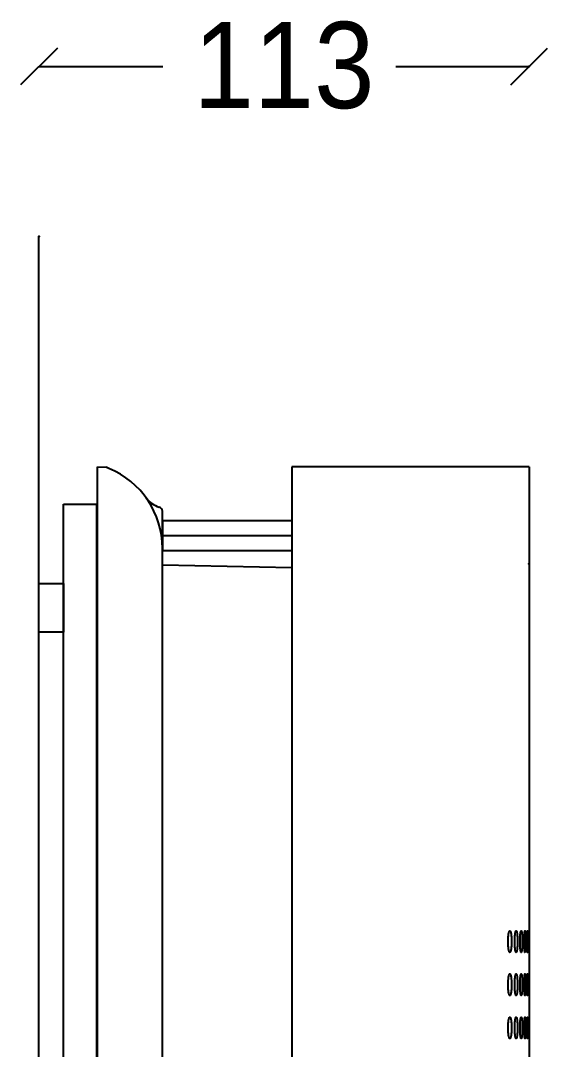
# Model space of a CAD drawing. Extents: x 0 to 246, y 3 to 226.
# Drawn here: x 201.8 to 245.7, y 104.1 to 189.8 of the extents above; entities that cross this region are included whole.
import ezdxf

# ---------------------------------------------------------------- set-up
doc = ezdxf.new("R2010")
doc.units = 0
doc.layers.add('LIVELLO_1', color=160, linetype='Continuous')
doc.styles.add('STD', font='txt')

# ---------------------------------------------------------------- blocks, each defined once
blk = doc.blocks.new('AI9-BLK1')
at = {"layer": 'LIVELLO_1', "color": 7}
for p, q in [((82.019, 76.752), (78.957, 73.691)), ((119.781, 73.691), (122.843, 76.752)), ((80.489, 75.223), (90.798, 75.223)), ((110.22, 75.223), (121.311, 75.223)), ((80.489, -90.655), (80.489, 61.058)), ((85.377, -73.123), (85.377, 41.874)), ((85.377, 41.874), (86.094, 41.838)), ((101.547, 41.874), (101.547, -73.123)), ((121.311, 41.874), (101.547, 41.874)), ((121.311, 41.874), (121.311, -73.123)), ((90.766, 34.924), (90.766, 38.179)), ((101.547, 37.37), (90.766, 37.37)), ((101.547, 36.124), (90.766, 36.124)), ((90.766, -66.173), (90.766, 34.924)), ((101.547, 34.878), (90.766, 34.878))]:
    blk.add_line(p, q, dxfattribs=at)
for points in [[(82.546, 38.759), (85.286, 38.759), (85.286, -68.022), (82.546, -68.022), (82.546, 38.759)], [(90.766, 37.37), (90.766, 36.124), (90.766, 34.878)], [(101.547, -64.745), (90.766, -64.973), (90.766, 33.725), (101.547, 33.495)], [(80.489, 32.151), (82.546, 32.151), (82.546, 28.099), (80.489, 28.099), (80.489, 32.151)]]:
    blk.add_lwpolyline(points, dxfattribs=at)
blk.add_circle((80.488, 61.058), 0.0241, dxfattribs=at)
blk.add_circle((80.488, 61.058), 0.0241, dxfattribs=at)
for centre, major_axis, ratio in [((121.312, 75.223), (-0.0009, -0.0269), 0.903382), ((121.312, 33.8), (-0.0009, -0.0255), 0.952159), ((121.312, 33.8), (-0.0009, -0.0255), 0.952159)]:
    blk.add_ellipse(centre, major_axis=major_axis, ratio=ratio, dxfattribs=at)
for points in [[(86.321, 41.747), (86.245, 41.78), (86.171, 41.808), (86.094, 41.838)], [(90.766, 35.104), (90.766, 38.015), (89.01, 40.638), (86.321, 41.747)], [(89.4, 39.319), (89.676, 38.939), (90.064, 38.659), (90.513, 38.522)], [(90.766, 38.179), (90.766, 38.336), (90.664, 38.475), (90.513, 38.522)]]:
    blk.add_open_spline(points, degree=3, dxfattribs=at)
for points, knots in [([(119.568, 2.345), (119.568, 2.278), (119.568, 2.211), (119.57, 2.144), (119.573, 2.081), (119.577, 2.017), (119.583, 1.954), (119.585, 1.898), (119.592, 1.84), (119.599, 1.783), (119.606, 1.736), (119.613, 1.689), (119.622, 1.642), (119.627, 1.622), (119.632, 1.603), (119.636, 1.584), (119.64, 1.566), (119.646, 1.55), (119.651, 1.534), (119.656, 1.522), (119.66, 1.507), (119.667, 1.496), (119.671, 1.487), (119.675, 1.477), (119.681, 1.47), (119.686, 1.463), (119.692, 1.455), (119.697, 1.451), (119.702, 1.448), (119.708, 1.445), (119.714, 1.445), (119.721, 1.445), (119.726, 1.448), (119.73, 1.451), (119.737, 1.455), (119.741, 1.463), (119.745, 1.47), (119.752, 1.477), (119.756, 1.487), (119.76, 1.496), (119.767, 1.508), (119.772, 1.522), (119.776, 1.534), (119.781, 1.55), (119.785, 1.566), (119.789, 1.584), (119.795, 1.603), (119.799, 1.622), (119.802, 1.642), (119.811, 1.689), (119.818, 1.736), (119.824, 1.783), (119.832, 1.841), (119.838, 1.898), (119.84, 1.954), (119.846, 2.017), (119.848, 2.081), (119.851, 2.144), (119.853, 2.211), (119.854, 2.278), (119.854, 2.345), (119.854, 2.41), (119.853, 2.478), (119.851, 2.544), (119.848, 2.608), (119.846, 2.671), (119.84, 2.735), (119.838, 2.791), (119.832, 2.848), (119.824, 2.904), (119.818, 2.953), (119.811, 2.999), (119.802, 3.047), (119.799, 3.067), (119.795, 3.085), (119.789, 3.105), (119.785, 3.12), (119.781, 3.139), (119.776, 3.153), (119.772, 3.167), (119.767, 3.179), (119.76, 3.192), (119.756, 3.202), (119.752, 3.211), (119.745, 3.22), (119.741, 3.226), (119.737, 3.232), (119.73, 3.235), (119.726, 3.241), (119.721, 3.242), (119.714, 3.242), (119.708, 3.242), (119.702, 3.241), (119.697, 3.235), (119.692, 3.232), (119.686, 3.226), (119.681, 3.22), (119.675, 3.211), (119.671, 3.202), (119.667, 3.192), (119.66, 3.179), (119.656, 3.167), (119.651, 3.153), (119.646, 3.137), (119.64, 3.12), (119.636, 3.105), (119.632, 3.085), (119.627, 3.065), (119.622, 3.047), (119.613, 2.999), (119.606, 2.953), (119.599, 2.904), (119.592, 2.848), (119.585, 2.791), (119.583, 2.735), (119.577, 2.671), (119.573, 2.606), (119.57, 2.542), (119.568, 2.477), (119.568, 2.41), (119.568, 2.345)], [0, 0, 0, 0, 1, 1, 1, 2, 2, 2, 3, 3, 3, 4, 4, 4, 5, 5, 5, 6, 6, 6, 7, 7, 7, 8, 8, 8, 9, 9, 9, 10, 10, 10, 11, 11, 11, 12, 12, 12, 13, 13, 13, 14, 14, 14, 15, 15, 15, 16, 16, 16, 17, 17, 17, 18, 18, 18, 19, 19, 19, 20, 20, 20, 21, 21, 21, 22, 22, 22, 23, 23, 23, 24, 24, 24, 25, 25, 25, 26, 26, 26, 27, 27, 27, 28, 28, 28, 29, 29, 29, 30, 30, 30, 31, 31, 31, 32, 32, 32, 33, 33, 33, 34, 34, 34, 35, 35, 35, 36, 36, 36, 37, 37, 37, 38, 38, 38, 39, 39, 39, 40, 40, 40, 40]), ([(120.117, 2.345), (120.117, 2.278), (120.118, 2.211), (120.12, 2.144), (120.122, 2.081), (120.124, 2.017), (120.129, 1.954), (120.132, 1.898), (120.138, 1.84), (120.144, 1.783), (120.149, 1.736), (120.156, 1.689), (120.163, 1.642), (120.167, 1.622), (120.17, 1.603), (120.174, 1.584), (120.178, 1.566), (120.182, 1.55), (120.186, 1.534), (120.189, 1.522), (120.193, 1.508), (120.199, 1.496), (120.203, 1.487), (120.207, 1.477), (120.213, 1.47), (120.215, 1.463), (120.219, 1.455), (120.225, 1.451), (120.23, 1.448), (120.233, 1.445), (120.239, 1.445), (120.243, 1.445), (120.247, 1.448), (120.251, 1.451), (120.257, 1.455), (120.261, 1.463), (120.265, 1.47), (120.269, 1.477), (120.273, 1.487), (120.276, 1.496), (120.281, 1.508), (120.285, 1.522), (120.289, 1.534), (120.293, 1.55), (120.297, 1.566), (120.301, 1.584), (120.304, 1.603), (120.307, 1.622), (120.31, 1.642), (120.319, 1.689), (120.324, 1.736), (120.328, 1.783), (120.334, 1.841), (120.338, 1.898), (120.342, 1.954), (120.347, 2.017), (120.349, 2.081), (120.35, 2.144), (120.352, 2.211), (120.353, 2.278), (120.353, 2.345), (120.353, 2.41), (120.352, 2.478), (120.35, 2.544), (120.349, 2.608), (120.347, 2.671), (120.342, 2.735), (120.338, 2.791), (120.334, 2.848), (120.328, 2.904), (120.324, 2.953), (120.319, 2.999), (120.31, 3.047), (120.307, 3.065), (120.304, 3.085), (120.301, 3.105), (120.297, 3.12), (120.293, 3.139), (120.289, 3.153), (120.285, 3.167), (120.281, 3.179), (120.276, 3.192), (120.273, 3.202), (120.269, 3.211), (120.265, 3.22), (120.261, 3.226), (120.257, 3.232), (120.251, 3.235), (120.247, 3.241), (120.243, 3.242), (120.239, 3.242), (120.233, 3.242), (120.23, 3.241), (120.225, 3.235), (120.219, 3.232), (120.215, 3.226), (120.213, 3.22), (120.207, 3.211), (120.203, 3.202), (120.199, 3.192), (120.193, 3.179), (120.189, 3.166), (120.186, 3.153), (120.182, 3.137), (120.178, 3.12), (120.174, 3.105), (120.17, 3.085), (120.167, 3.065), (120.163, 3.047), (120.156, 2.999), (120.149, 2.953), (120.144, 2.904), (120.138, 2.848), (120.132, 2.791), (120.129, 2.735), (120.124, 2.671), (120.122, 2.606), (120.12, 2.542), (120.118, 2.477), (120.117, 2.41), (120.117, 2.345)], [0, 0, 0, 0, 1, 1, 1, 2, 2, 2, 3, 3, 3, 4, 4, 4, 5, 5, 5, 6, 6, 6, 7, 7, 7, 8, 8, 8, 9, 9, 9, 10, 10, 10, 11, 11, 11, 12, 12, 12, 13, 13, 13, 14, 14, 14, 15, 15, 15, 16, 16, 16, 17, 17, 17, 18, 18, 18, 19, 19, 19, 20, 20, 20, 21, 21, 21, 22, 22, 22, 23, 23, 23, 24, 24, 24, 25, 25, 25, 26, 26, 26, 27, 27, 27, 28, 28, 28, 29, 29, 29, 30, 30, 30, 31, 31, 31, 32, 32, 32, 33, 33, 33, 34, 34, 34, 35, 35, 35, 36, 36, 36, 37, 37, 37, 38, 38, 38, 39, 39, 39, 40, 40, 40, 40]), ([(120.563, 2.345), (120.563, 2.278), (120.564, 2.211), (120.565, 2.144), (120.566, 2.081), (120.569, 2.017), (120.572, 1.954), (120.577, 1.898), (120.58, 1.84), (120.585, 1.783), (120.589, 1.736), (120.593, 1.689), (120.6, 1.642), (120.603, 1.622), (120.606, 1.603), (120.61, 1.584), (120.612, 1.566), (120.615, 1.55), (120.618, 1.534), (120.621, 1.522), (120.623, 1.508), (120.627, 1.496), (120.63, 1.487), (120.635, 1.477), (120.639, 1.47), (120.641, 1.463), (120.644, 1.456), (120.648, 1.451), (120.651, 1.448), (120.655, 1.445), (120.659, 1.445), (120.662, 1.445), (120.666, 1.448), (120.669, 1.451), (120.673, 1.456), (120.676, 1.463), (120.678, 1.47), (120.683, 1.477), (120.685, 1.487), (120.69, 1.496), (120.693, 1.508), (120.695, 1.522), (120.698, 1.534), (120.702, 1.55), (120.703, 1.566), (120.706, 1.584), (120.71, 1.603), (120.713, 1.622), (120.714, 1.642), (120.721, 1.689), (120.726, 1.736), (120.729, 1.783), (120.732, 1.841), (120.736, 1.898), (120.739, 1.954), (120.741, 2.017), (120.744, 2.081), (120.746, 2.144), (120.748, 2.211), (120.748, 2.278), (120.748, 2.345), (120.748, 2.41), (120.748, 2.478), (120.746, 2.544), (120.744, 2.608), (120.741, 2.671), (120.739, 2.735), (120.736, 2.791), (120.732, 2.848), (120.729, 2.904), (120.726, 2.953), (120.721, 2.999), (120.714, 3.047), (120.713, 3.065), (120.71, 3.085), (120.706, 3.105), (120.703, 3.12), (120.702, 3.137), (120.698, 3.153), (120.695, 3.167), (120.693, 3.179), (120.69, 3.192), (120.685, 3.202), (120.683, 3.211), (120.678, 3.22), (120.676, 3.226), (120.673, 3.232), (120.669, 3.235), (120.666, 3.24), (120.662, 3.242), (120.659, 3.242), (120.655, 3.242), (120.651, 3.24), (120.648, 3.235), (120.644, 3.232), (120.641, 3.226), (120.639, 3.22), (120.635, 3.21), (120.63, 3.201), (120.627, 3.192), (120.623, 3.178), (120.621, 3.166), (120.618, 3.153), (120.615, 3.137), (120.612, 3.12), (120.61, 3.105), (120.606, 3.085), (120.603, 3.065), (120.6, 3.047), (120.593, 2.999), (120.589, 2.953), (120.585, 2.904), (120.58, 2.848), (120.577, 2.791), (120.572, 2.735), (120.569, 2.671), (120.566, 2.606), (120.565, 2.542), (120.564, 2.477), (120.563, 2.41), (120.563, 2.345)], [0, 0, 0, 0, 1, 1, 1, 2, 2, 2, 3, 3, 3, 4, 4, 4, 5, 5, 5, 6, 6, 6, 7, 7, 7, 8, 8, 8, 9, 9, 9, 10, 10, 10, 11, 11, 11, 12, 12, 12, 13, 13, 13, 14, 14, 14, 15, 15, 15, 16, 16, 16, 17, 17, 17, 18, 18, 18, 19, 19, 19, 20, 20, 20, 21, 21, 21, 22, 22, 22, 23, 23, 23, 24, 24, 24, 25, 25, 25, 26, 26, 26, 27, 27, 27, 28, 28, 28, 29, 29, 29, 30, 30, 30, 31, 31, 31, 32, 32, 32, 33, 33, 33, 34, 34, 34, 35, 35, 35, 36, 36, 36, 37, 37, 37, 38, 38, 38, 39, 39, 39, 40, 40, 40, 40]), ([(120.906, 2.345), (120.906, 2.278), (120.906, 2.211), (120.907, 2.144), (120.909, 2.081), (120.91, 2.017), (120.913, 1.954), (120.915, 1.898), (120.919, 1.84), (120.923, 1.783), (120.925, 1.736), (120.928, 1.689), (120.932, 1.642), (120.935, 1.622), (120.936, 1.603), (120.939, 1.584), (120.942, 1.566), (120.943, 1.55), (120.946, 1.534), (120.949, 1.522), (120.95, 1.508), (120.953, 1.496), (120.956, 1.487), (120.959, 1.477), (120.961, 1.47), (120.962, 1.463), (120.964, 1.456), (120.968, 1.451), (120.971, 1.448), (120.972, 1.445), (120.974, 1.445), (120.978, 1.445), (120.982, 1.448), (120.983, 1.451), (120.987, 1.456), (120.989, 1.463), (120.99, 1.47), (120.993, 1.477), (120.994, 1.487), (120.997, 1.496), (121, 1.508), (121.001, 1.522), (121.004, 1.534), (121.005, 1.55), (121.008, 1.566), (121.009, 1.584), (121.012, 1.603), (121.014, 1.622), (121.016, 1.642), (121.019, 1.689), (121.023, 1.736), (121.026, 1.783), (121.028, 1.841), (121.03, 1.898), (121.032, 1.954), (121.034, 2.017), (121.036, 2.081), (121.037, 2.144), (121.038, 2.211), (121.038, 2.278), (121.038, 2.345), (121.038, 2.41), (121.038, 2.478), (121.037, 2.544), (121.036, 2.608), (121.034, 2.671), (121.032, 2.735), (121.03, 2.791), (121.028, 2.848), (121.026, 2.904), (121.023, 2.953), (121.019, 2.999), (121.016, 3.047), (121.014, 3.065), (121.012, 3.085), (121.009, 3.105), (121.008, 3.12), (121.007, 3.137), (121.004, 3.153), (121.001, 3.166), (121, 3.179), (120.997, 3.192), (120.994, 3.202), (120.993, 3.211), (120.99, 3.22), (120.989, 3.226), (120.987, 3.23), (120.983, 3.235), (120.982, 3.24), (120.978, 3.242), (120.974, 3.242), (120.972, 3.242), (120.971, 3.24), (120.968, 3.235), (120.964, 3.23), (120.962, 3.225), (120.961, 3.22), (120.959, 3.21), (120.956, 3.201), (120.953, 3.192), (120.95, 3.178), (120.949, 3.166), (120.946, 3.153), (120.943, 3.137), (120.942, 3.12), (120.939, 3.105), (120.936, 3.085), (120.935, 3.065), (120.932, 3.047), (120.928, 2.999), (120.925, 2.953), (120.923, 2.904), (120.919, 2.848), (120.915, 2.791), (120.913, 2.735), (120.91, 2.671), (120.909, 2.606), (120.907, 2.542), (120.906, 2.477), (120.906, 2.41), (120.906, 2.345)], [0, 0, 0, 0, 1, 1, 1, 2, 2, 2, 3, 3, 3, 4, 4, 4, 5, 5, 5, 6, 6, 6, 7, 7, 7, 8, 8, 8, 9, 9, 9, 10, 10, 10, 11, 11, 11, 12, 12, 12, 13, 13, 13, 14, 14, 14, 15, 15, 15, 16, 16, 16, 17, 17, 17, 18, 18, 18, 19, 19, 19, 20, 20, 20, 21, 21, 21, 22, 22, 22, 23, 23, 23, 24, 24, 24, 25, 25, 25, 26, 26, 26, 27, 27, 27, 28, 28, 28, 29, 29, 29, 30, 30, 30, 31, 31, 31, 32, 32, 32, 33, 33, 33, 34, 34, 34, 35, 35, 35, 36, 36, 36, 37, 37, 37, 38, 38, 38, 39, 39, 39, 40, 40, 40, 40]), ([(121.144, 2.345), (121.144, 2.278), (121.146, 2.211), (121.146, 2.144), (121.147, 2.081), (121.149, 2.017), (121.15, 1.954), (121.151, 1.898), (121.153, 1.84), (121.156, 1.783), (121.157, 1.736), (121.16, 1.689), (121.162, 1.642), (121.162, 1.622), (121.163, 1.603), (121.165, 1.584), (121.166, 1.566), (121.168, 1.551), (121.17, 1.534), (121.172, 1.522), (121.173, 1.507), (121.175, 1.496), (121.177, 1.487), (121.177, 1.48), (121.179, 1.47), (121.182, 1.459), (121.186, 1.445), (121.189, 1.445), (121.191, 1.445), (121.194, 1.459), (121.197, 1.47), (121.199, 1.48), (121.199, 1.487), (121.201, 1.496), (121.202, 1.507), (121.203, 1.522), (121.205, 1.534), (121.207, 1.551), (121.208, 1.566), (121.209, 1.584), (121.211, 1.603), (121.212, 1.622), (121.212, 1.642), (121.215, 1.69), (121.216, 1.736), (121.218, 1.783), (121.219, 1.841), (121.22, 1.898), (121.221, 1.954), (121.223, 2.017), (121.223, 2.081), (121.224, 2.144), (121.224, 2.211), (121.224, 2.278), (121.224, 2.345), (121.224, 2.41), (121.224, 2.478), (121.224, 2.544), (121.223, 2.608), (121.223, 2.671), (121.221, 2.735), (121.22, 2.791), (121.219, 2.848), (121.218, 2.904), (121.216, 2.953), (121.215, 2.999), (121.212, 3.047), (121.212, 3.065), (121.211, 3.086), (121.209, 3.105), (121.208, 3.12), (121.207, 3.137), (121.205, 3.153), (121.203, 3.167), (121.202, 3.179), (121.201, 3.192), (121.199, 3.201), (121.199, 3.209), (121.197, 3.22), (121.194, 3.23), (121.191, 3.242), (121.189, 3.242), (121.186, 3.242), (121.182, 3.23), (121.179, 3.22), (121.177, 3.209), (121.177, 3.201), (121.175, 3.192), (121.173, 3.179), (121.172, 3.167), (121.17, 3.153), (121.168, 3.137), (121.166, 3.12), (121.165, 3.105), (121.163, 3.085), (121.162, 3.065), (121.162, 3.047), (121.16, 2.999), (121.157, 2.953), (121.156, 2.904), (121.153, 2.848), (121.151, 2.791), (121.15, 2.735), (121.149, 2.671), (121.147, 2.606), (121.146, 2.542), (121.146, 2.477), (121.144, 2.41), (121.144, 2.345)], [0, 0, 0, 0, 1, 1, 1, 2, 2, 2, 3, 3, 3, 4, 4, 4, 5, 5, 5, 6, 6, 6, 7, 7, 7, 8, 8, 8, 9, 9, 9, 10, 10, 10, 11, 11, 11, 12, 12, 12, 13, 13, 13, 14, 14, 14, 15, 15, 15, 16, 16, 16, 17, 17, 17, 18, 18, 18, 19, 19, 19, 20, 20, 20, 21, 21, 21, 22, 22, 22, 23, 23, 23, 24, 24, 24, 25, 25, 25, 26, 26, 26, 27, 27, 27, 28, 28, 28, 29, 29, 29, 30, 30, 30, 31, 31, 31, 32, 32, 32, 33, 33, 33, 34, 34, 34, 35, 35, 35, 36, 36, 36, 36]), ([(121.28, 2.345), (121.28, 2.278), (121.28, 2.211), (121.28, 2.144), (121.28, 2.081), (121.281, 2.017), (121.281, 1.954), (121.282, 1.898), (121.282, 1.841), (121.283, 1.783), (121.285, 1.736), (121.285, 1.689), (121.286, 1.642), (121.288, 1.607), (121.288, 1.57), (121.291, 1.534), (121.291, 1.522), (121.291, 1.507), (121.292, 1.496), (121.292, 1.487), (121.293, 1.48), (121.293, 1.47), (121.295, 1.459), (121.296, 1.445), (121.298, 1.445), (121.299, 1.445), (121.299, 1.459), (121.3, 1.47), (121.302, 1.48), (121.302, 1.487), (121.302, 1.496), (121.302, 1.507), (121.302, 1.522), (121.303, 1.534), (121.303, 1.57), (121.304, 1.607), (121.304, 1.642), (121.306, 1.689), (121.306, 1.736), (121.306, 1.783), (121.306, 1.841), (121.306, 1.898), (121.307, 1.954), (121.307, 2.017), (121.307, 2.081), (121.307, 2.144), (121.307, 2.144), (121.307, 2.345), (121.307, 2.345), (121.307, 2.345), (121.307, 2.544), (121.307, 2.544), (121.307, 2.608), (121.307, 2.671), (121.307, 2.735), (121.306, 2.791), (121.306, 2.848), (121.306, 2.904), (121.306, 2.953), (121.306, 2.999), (121.304, 3.047), (121.304, 3.082), (121.303, 3.116), (121.303, 3.153), (121.302, 3.167), (121.302, 3.179), (121.302, 3.192), (121.302, 3.201), (121.302, 3.207), (121.3, 3.22), (121.299, 3.23), (121.299, 3.242), (121.298, 3.242), (121.296, 3.242), (121.295, 3.229), (121.293, 3.22), (121.293, 3.207), (121.292, 3.201), (121.292, 3.192), (121.291, 3.179), (121.291, 3.167), (121.291, 3.153), (121.288, 3.116), (121.288, 3.082), (121.286, 3.047), (121.285, 2.999), (121.285, 2.953), (121.283, 2.904), (121.282, 2.848), (121.282, 2.791), (121.281, 2.735), (121.281, 2.671), (121.28, 2.606), (121.28, 2.542), (121.28, 2.477), (121.28, 2.41), (121.28, 2.345)], [0, 0, 0, 0, 1, 1, 1, 2, 2, 2, 3, 3, 3, 4, 4, 4, 5, 5, 5, 6, 6, 6, 7, 7, 7, 8, 8, 8, 9, 9, 9, 10, 10, 10, 11, 11, 11, 12, 12, 12, 13, 13, 13, 14, 14, 14, 15, 15, 15, 16, 16, 16, 17, 17, 17, 18, 18, 18, 19, 19, 19, 20, 20, 20, 21, 21, 21, 22, 22, 22, 23, 23, 23, 24, 24, 24, 25, 25, 25, 26, 26, 26, 27, 27, 27, 28, 28, 28, 29, 29, 29, 30, 30, 30, 31, 31, 31, 32, 32, 32, 32]), ([(119.568, -1.25), (119.568, -1.316), (119.568, -1.383), (119.57, -1.449), (119.573, -1.512), (119.577, -1.576), (119.583, -1.639), (119.585, -1.697), (119.592, -1.753), (119.599, -1.81), (119.606, -1.857), (119.613, -1.905), (119.622, -1.953), (119.627, -1.971), (119.632, -1.991), (119.636, -2.01), (119.64, -2.027), (119.646, -2.042), (119.651, -2.059), (119.656, -2.072), (119.66, -2.084), (119.667, -2.097), (119.671, -2.109), (119.675, -2.116), (119.681, -2.126), (119.686, -2.131), (119.692, -2.138), (119.697, -2.142), (119.702, -2.145), (119.708, -2.148), (119.714, -2.148), (119.721, -2.148), (119.726, -2.145), (119.73, -2.142), (119.737, -2.138), (119.741, -2.131), (119.745, -2.126), (119.752, -2.116), (119.756, -2.107), (119.76, -2.097), (119.767, -2.084), (119.772, -2.072), (119.776, -2.059), (119.781, -2.042), (119.785, -2.027), (119.789, -2.01), (119.795, -1.991), (119.799, -1.971), (119.802, -1.953), (119.811, -1.905), (119.818, -1.857), (119.824, -1.81), (119.832, -1.753), (119.838, -1.695), (119.84, -1.639), (119.846, -1.576), (119.848, -1.512), (119.851, -1.449), (119.853, -1.383), (119.854, -1.316), (119.854, -1.25), (119.854, -1.183), (119.853, -1.115), (119.851, -1.049), (119.848, -0.986), (119.846, -0.923), (119.84, -0.859), (119.838, -0.803), (119.832, -0.746), (119.824, -0.69), (119.818, -0.641), (119.811, -0.594), (119.802, -0.547), (119.799, -0.528), (119.795, -0.508), (119.789, -0.488), (119.785, -0.473), (119.781, -0.457), (119.776, -0.441), (119.772, -0.426), (119.767, -0.414), (119.76, -0.402), (119.756, -0.392), (119.752, -0.383), (119.745, -0.373), (119.741, -0.367), (119.737, -0.361), (119.73, -0.357), (119.726, -0.353), (119.721, -0.352), (119.714, -0.352), (119.708, -0.352), (119.702, -0.353), (119.697, -0.357), (119.692, -0.361), (119.686, -0.367), (119.681, -0.373), (119.675, -0.383), (119.671, -0.392), (119.667, -0.402), (119.66, -0.414), (119.656, -0.427), (119.651, -0.441), (119.646, -0.457), (119.64, -0.473), (119.636, -0.488), (119.632, -0.508), (119.627, -0.528), (119.622, -0.547), (119.613, -0.594), (119.606, -0.641), (119.599, -0.69), (119.592, -0.746), (119.585, -0.803), (119.583, -0.859), (119.577, -0.923), (119.573, -0.987), (119.57, -1.051), (119.568, -1.116), (119.568, -1.183), (119.568, -1.25)], [0, 0, 0, 0, 1, 1, 1, 2, 2, 2, 3, 3, 3, 4, 4, 4, 5, 5, 5, 6, 6, 6, 7, 7, 7, 8, 8, 8, 9, 9, 9, 10, 10, 10, 11, 11, 11, 12, 12, 12, 13, 13, 13, 14, 14, 14, 15, 15, 15, 16, 16, 16, 17, 17, 17, 18, 18, 18, 19, 19, 19, 20, 20, 20, 21, 21, 21, 22, 22, 22, 23, 23, 23, 24, 24, 24, 25, 25, 25, 26, 26, 26, 27, 27, 27, 28, 28, 28, 29, 29, 29, 30, 30, 30, 31, 31, 31, 32, 32, 32, 33, 33, 33, 34, 34, 34, 35, 35, 35, 36, 36, 36, 37, 37, 37, 38, 38, 38, 39, 39, 39, 40, 40, 40, 40]), ([(120.117, -1.25), (120.117, -1.316), (120.118, -1.383), (120.12, -1.449), (120.122, -1.512), (120.124, -1.576), (120.129, -1.639), (120.132, -1.695), (120.138, -1.753), (120.144, -1.81), (120.149, -1.857), (120.156, -1.905), (120.163, -1.953), (120.167, -1.971), (120.17, -1.991), (120.174, -2.01), (120.178, -2.027), (120.182, -2.042), (120.186, -2.059), (120.189, -2.072), (120.193, -2.084), (120.199, -2.097), (120.203, -2.107), (120.207, -2.116), (120.213, -2.126), (120.215, -2.131), (120.219, -2.138), (120.225, -2.142), (120.23, -2.145), (120.233, -2.148), (120.239, -2.148), (120.243, -2.148), (120.247, -2.145), (120.251, -2.142), (120.257, -2.138), (120.261, -2.131), (120.265, -2.126), (120.269, -2.116), (120.273, -2.107), (120.276, -2.097), (120.281, -2.084), (120.285, -2.072), (120.289, -2.059), (120.293, -2.042), (120.297, -2.027), (120.301, -2.01), (120.304, -1.991), (120.307, -1.971), (120.31, -1.953), (120.319, -1.905), (120.324, -1.857), (120.328, -1.81), (120.334, -1.753), (120.338, -1.695), (120.342, -1.639), (120.347, -1.576), (120.349, -1.512), (120.35, -1.449), (120.352, -1.383), (120.353, -1.316), (120.353, -1.25), (120.353, -1.183), (120.352, -1.115), (120.35, -1.049), (120.349, -0.986), (120.347, -0.923), (120.342, -0.859), (120.338, -0.803), (120.334, -0.746), (120.328, -0.69), (120.324, -0.641), (120.319, -0.594), (120.31, -0.547), (120.307, -0.528), (120.304, -0.508), (120.301, -0.488), (120.297, -0.473), (120.293, -0.457), (120.289, -0.441), (120.285, -0.427), (120.281, -0.414), (120.276, -0.402), (120.273, -0.392), (120.269, -0.383), (120.265, -0.373), (120.261, -0.367), (120.257, -0.361), (120.251, -0.357), (120.247, -0.355), (120.243, -0.352), (120.239, -0.352), (120.233, -0.352), (120.23, -0.355), (120.225, -0.357), (120.219, -0.361), (120.215, -0.367), (120.213, -0.373), (120.207, -0.384), (120.203, -0.392), (120.199, -0.402), (120.193, -0.415), (120.189, -0.427), (120.186, -0.441), (120.182, -0.457), (120.178, -0.473), (120.174, -0.488), (120.17, -0.508), (120.167, -0.528), (120.163, -0.547), (120.156, -0.594), (120.149, -0.641), (120.144, -0.69), (120.138, -0.746), (120.132, -0.803), (120.129, -0.859), (120.124, -0.923), (120.122, -0.987), (120.12, -1.051), (120.118, -1.116), (120.117, -1.183), (120.117, -1.25)], [0, 0, 0, 0, 1, 1, 1, 2, 2, 2, 3, 3, 3, 4, 4, 4, 5, 5, 5, 6, 6, 6, 7, 7, 7, 8, 8, 8, 9, 9, 9, 10, 10, 10, 11, 11, 11, 12, 12, 12, 13, 13, 13, 14, 14, 14, 15, 15, 15, 16, 16, 16, 17, 17, 17, 18, 18, 18, 19, 19, 19, 20, 20, 20, 21, 21, 21, 22, 22, 22, 23, 23, 23, 24, 24, 24, 25, 25, 25, 26, 26, 26, 27, 27, 27, 28, 28, 28, 29, 29, 29, 30, 30, 30, 31, 31, 31, 32, 32, 32, 33, 33, 33, 34, 34, 34, 35, 35, 35, 36, 36, 36, 37, 37, 37, 38, 38, 38, 39, 39, 39, 40, 40, 40, 40]), ([(120.563, -1.25), (120.563, -1.316), (120.564, -1.383), (120.565, -1.449), (120.566, -1.512), (120.569, -1.576), (120.572, -1.639), (120.577, -1.695), (120.58, -1.753), (120.585, -1.81), (120.589, -1.857), (120.593, -1.905), (120.6, -1.953), (120.603, -1.971), (120.606, -1.991), (120.61, -2.01), (120.612, -2.027), (120.615, -2.042), (120.618, -2.059), (120.621, -2.072), (120.623, -2.084), (120.627, -2.097), (120.63, -2.107), (120.635, -2.116), (120.639, -2.126), (120.641, -2.131), (120.644, -2.137), (120.648, -2.142), (120.651, -2.145), (120.655, -2.148), (120.659, -2.148), (120.662, -2.148), (120.666, -2.145), (120.669, -2.142), (120.673, -2.137), (120.676, -2.131), (120.678, -2.126), (120.683, -2.116), (120.685, -2.107), (120.69, -2.097), (120.693, -2.084), (120.695, -2.072), (120.698, -2.059), (120.702, -2.042), (120.703, -2.027), (120.706, -2.01), (120.71, -1.991), (120.713, -1.971), (120.714, -1.953), (120.721, -1.905), (120.726, -1.857), (120.729, -1.81), (120.732, -1.752), (120.736, -1.695), (120.739, -1.639), (120.741, -1.576), (120.744, -1.512), (120.746, -1.449), (120.748, -1.383), (120.748, -1.316), (120.748, -1.25), (120.748, -1.183), (120.748, -1.115), (120.746, -1.049), (120.744, -0.986), (120.741, -0.923), (120.739, -0.859), (120.736, -0.803), (120.732, -0.746), (120.729, -0.69), (120.726, -0.641), (120.721, -0.594), (120.714, -0.547), (120.713, -0.528), (120.71, -0.508), (120.706, -0.488), (120.703, -0.473), (120.702, -0.457), (120.698, -0.441), (120.695, -0.427), (120.693, -0.414), (120.69, -0.402), (120.685, -0.392), (120.683, -0.384), (120.678, -0.373), (120.676, -0.367), (120.673, -0.361), (120.669, -0.357), (120.666, -0.355), (120.662, -0.352), (120.659, -0.352), (120.655, -0.352), (120.651, -0.355), (120.648, -0.357), (120.644, -0.361), (120.641, -0.367), (120.639, -0.373), (120.635, -0.384), (120.63, -0.392), (120.627, -0.402), (120.623, -0.415), (120.621, -0.427), (120.618, -0.441), (120.615, -0.457), (120.612, -0.473), (120.61, -0.488), (120.606, -0.508), (120.603, -0.528), (120.6, -0.547), (120.593, -0.594), (120.589, -0.641), (120.585, -0.69), (120.58, -0.746), (120.577, -0.803), (120.572, -0.859), (120.569, -0.923), (120.566, -0.987), (120.565, -1.051), (120.564, -1.116), (120.563, -1.183), (120.563, -1.25)], [0, 0, 0, 0, 1, 1, 1, 2, 2, 2, 3, 3, 3, 4, 4, 4, 5, 5, 5, 6, 6, 6, 7, 7, 7, 8, 8, 8, 9, 9, 9, 10, 10, 10, 11, 11, 11, 12, 12, 12, 13, 13, 13, 14, 14, 14, 15, 15, 15, 16, 16, 16, 17, 17, 17, 18, 18, 18, 19, 19, 19, 20, 20, 20, 21, 21, 21, 22, 22, 22, 23, 23, 23, 24, 24, 24, 25, 25, 25, 26, 26, 26, 27, 27, 27, 28, 28, 28, 29, 29, 29, 30, 30, 30, 31, 31, 31, 32, 32, 32, 33, 33, 33, 34, 34, 34, 35, 35, 35, 36, 36, 36, 37, 37, 37, 38, 38, 38, 39, 39, 39, 40, 40, 40, 40]), ([(120.906, -1.25), (120.906, -1.316), (120.906, -1.383), (120.907, -1.449), (120.909, -1.512), (120.91, -1.576), (120.913, -1.639), (120.915, -1.695), (120.919, -1.753), (120.923, -1.81), (120.925, -1.857), (120.928, -1.905), (120.932, -1.953), (120.935, -1.971), (120.936, -1.991), (120.939, -2.01), (120.942, -2.027), (120.943, -2.042), (120.946, -2.059), (120.949, -2.072), (120.95, -2.084), (120.953, -2.097), (120.956, -2.107), (120.959, -2.116), (120.961, -2.126), (120.962, -2.131), (120.964, -2.137), (120.968, -2.142), (120.971, -2.145), (120.972, -2.148), (120.974, -2.148), (120.978, -2.148), (120.982, -2.145), (120.983, -2.142), (120.987, -2.137), (120.989, -2.131), (120.99, -2.126), (120.993, -2.116), (120.994, -2.107), (120.997, -2.097), (121, -2.084), (121.001, -2.072), (121.004, -2.059), (121.005, -2.042), (121.008, -2.027), (121.009, -2.01), (121.012, -1.991), (121.014, -1.971), (121.016, -1.953), (121.019, -1.905), (121.023, -1.857), (121.026, -1.81), (121.028, -1.752), (121.03, -1.695), (121.032, -1.639), (121.034, -1.576), (121.036, -1.512), (121.037, -1.449), (121.038, -1.383), (121.038, -1.316), (121.038, -1.25), (121.038, -1.183), (121.038, -1.115), (121.037, -1.049), (121.036, -0.986), (121.034, -0.923), (121.032, -0.859), (121.03, -0.803), (121.028, -0.746), (121.026, -0.69), (121.023, -0.641), (121.019, -0.594), (121.016, -0.547), (121.014, -0.528), (121.012, -0.508), (121.009, -0.488), (121.008, -0.473), (121.007, -0.457), (121.004, -0.441), (121.001, -0.427), (121, -0.415), (120.997, -0.402), (120.994, -0.392), (120.993, -0.384), (120.99, -0.373), (120.989, -0.368), (120.987, -0.361), (120.983, -0.357), (120.982, -0.355), (120.978, -0.352), (120.974, -0.352), (120.972, -0.352), (120.971, -0.355), (120.968, -0.357), (120.964, -0.363), (120.962, -0.368), (120.961, -0.373), (120.959, -0.384), (120.956, -0.392), (120.953, -0.402), (120.95, -0.415), (120.949, -0.427), (120.946, -0.441), (120.943, -0.457), (120.942, -0.473), (120.939, -0.488), (120.936, -0.508), (120.935, -0.528), (120.932, -0.547), (120.928, -0.594), (120.925, -0.641), (120.923, -0.69), (120.919, -0.746), (120.915, -0.803), (120.913, -0.859), (120.91, -0.923), (120.909, -0.987), (120.907, -1.051), (120.906, -1.116), (120.906, -1.183), (120.906, -1.25)], [0, 0, 0, 0, 1, 1, 1, 2, 2, 2, 3, 3, 3, 4, 4, 4, 5, 5, 5, 6, 6, 6, 7, 7, 7, 8, 8, 8, 9, 9, 9, 10, 10, 10, 11, 11, 11, 12, 12, 12, 13, 13, 13, 14, 14, 14, 15, 15, 15, 16, 16, 16, 17, 17, 17, 18, 18, 18, 19, 19, 19, 20, 20, 20, 21, 21, 21, 22, 22, 22, 23, 23, 23, 24, 24, 24, 25, 25, 25, 26, 26, 26, 27, 27, 27, 28, 28, 28, 29, 29, 29, 30, 30, 30, 31, 31, 31, 32, 32, 32, 33, 33, 33, 34, 34, 34, 35, 35, 35, 36, 36, 36, 37, 37, 37, 38, 38, 38, 39, 39, 39, 40, 40, 40, 40]), ([(121.144, -1.25), (121.144, -1.316), (121.146, -1.383), (121.146, -1.449), (121.147, -1.512), (121.149, -1.576), (121.15, -1.639), (121.151, -1.695), (121.153, -1.753), (121.156, -1.81), (121.157, -1.857), (121.16, -1.905), (121.162, -1.953), (121.162, -1.971), (121.163, -1.991), (121.165, -2.01), (121.166, -2.027), (121.168, -2.041), (121.17, -2.059), (121.172, -2.072), (121.173, -2.086), (121.175, -2.097), (121.177, -2.107), (121.177, -2.114), (121.179, -2.126), (121.182, -2.135), (121.186, -2.148), (121.189, -2.148), (121.191, -2.148), (121.194, -2.135), (121.197, -2.126), (121.199, -2.114), (121.199, -2.107), (121.201, -2.097), (121.202, -2.086), (121.203, -2.072), (121.205, -2.059), (121.207, -2.041), (121.208, -2.027), (121.209, -2.01), (121.211, -1.991), (121.212, -1.971), (121.212, -1.953), (121.215, -1.905), (121.216, -1.857), (121.218, -1.81), (121.219, -1.752), (121.22, -1.695), (121.221, -1.639), (121.223, -1.576), (121.223, -1.512), (121.224, -1.449), (121.224, -1.383), (121.224, -1.316), (121.224, -1.25), (121.224, -1.183), (121.224, -1.115), (121.224, -1.049), (121.223, -0.986), (121.223, -0.923), (121.221, -0.859), (121.22, -0.803), (121.219, -0.746), (121.218, -0.69), (121.216, -0.641), (121.215, -0.594), (121.212, -0.547), (121.212, -0.528), (121.211, -0.508), (121.209, -0.488), (121.208, -0.473), (121.207, -0.457), (121.205, -0.441), (121.203, -0.426), (121.202, -0.414), (121.201, -0.402), (121.199, -0.394), (121.199, -0.385), (121.197, -0.373), (121.194, -0.363), (121.191, -0.352), (121.189, -0.352), (121.186, -0.352), (121.182, -0.364), (121.179, -0.373), (121.177, -0.385), (121.177, -0.394), (121.175, -0.402), (121.173, -0.414), (121.172, -0.427), (121.17, -0.441), (121.168, -0.457), (121.166, -0.473), (121.165, -0.488), (121.163, -0.508), (121.162, -0.528), (121.162, -0.547), (121.16, -0.594), (121.157, -0.641), (121.156, -0.69), (121.153, -0.746), (121.151, -0.803), (121.15, -0.859), (121.149, -0.923), (121.147, -0.987), (121.146, -1.051), (121.146, -1.116), (121.144, -1.183), (121.144, -1.25)], [0, 0, 0, 0, 1, 1, 1, 2, 2, 2, 3, 3, 3, 4, 4, 4, 5, 5, 5, 6, 6, 6, 7, 7, 7, 8, 8, 8, 9, 9, 9, 10, 10, 10, 11, 11, 11, 12, 12, 12, 13, 13, 13, 14, 14, 14, 15, 15, 15, 16, 16, 16, 17, 17, 17, 18, 18, 18, 19, 19, 19, 20, 20, 20, 21, 21, 21, 22, 22, 22, 23, 23, 23, 24, 24, 24, 25, 25, 25, 26, 26, 26, 27, 27, 27, 28, 28, 28, 29, 29, 29, 30, 30, 30, 31, 31, 31, 32, 32, 32, 33, 33, 33, 34, 34, 34, 35, 35, 35, 36, 36, 36, 36]), ([(121.28, -1.25), (121.28, -1.316), (121.28, -1.383), (121.28, -1.449), (121.28, -1.512), (121.281, -1.576), (121.281, -1.639), (121.282, -1.695), (121.282, -1.752), (121.283, -1.81), (121.285, -1.857), (121.285, -1.905), (121.286, -1.953), (121.288, -1.987), (121.288, -2.022), (121.291, -2.059), (121.291, -2.072), (121.291, -2.086), (121.292, -2.097), (121.292, -2.107), (121.293, -2.114), (121.293, -2.126), (121.295, -2.135), (121.296, -2.148), (121.298, -2.148), (121.299, -2.148), (121.299, -2.135), (121.3, -2.126), (121.302, -2.114), (121.302, -2.107), (121.302, -2.097), (121.302, -2.086), (121.302, -2.072), (121.303, -2.059), (121.303, -2.022), (121.304, -1.987), (121.304, -1.953), (121.306, -1.905), (121.306, -1.857), (121.306, -1.81), (121.306, -1.752), (121.306, -1.695), (121.307, -1.639), (121.307, -1.576), (121.307, -1.512), (121.307, -1.449), (121.307, -1.449), (121.307, -1.25), (121.307, -1.25), (121.307, -1.25), (121.307, -1.049), (121.307, -1.049), (121.307, -0.986), (121.307, -0.923), (121.307, -0.859), (121.306, -0.803), (121.306, -0.746), (121.306, -0.69), (121.306, -0.641), (121.306, -0.593), (121.304, -0.547), (121.304, -0.512), (121.303, -0.476), (121.303, -0.441), (121.302, -0.426), (121.302, -0.414), (121.302, -0.402), (121.302, -0.394), (121.302, -0.387), (121.3, -0.373), (121.299, -0.364), (121.299, -0.352), (121.298, -0.352), (121.296, -0.352), (121.295, -0.364), (121.293, -0.373), (121.293, -0.387), (121.292, -0.394), (121.292, -0.402), (121.291, -0.414), (121.291, -0.426), (121.291, -0.441), (121.288, -0.477), (121.288, -0.512), (121.286, -0.547), (121.285, -0.593), (121.285, -0.641), (121.283, -0.69), (121.282, -0.746), (121.282, -0.803), (121.281, -0.859), (121.281, -0.923), (121.28, -0.987), (121.28, -1.051), (121.28, -1.116), (121.28, -1.183), (121.28, -1.25)], [0, 0, 0, 0, 1, 1, 1, 2, 2, 2, 3, 3, 3, 4, 4, 4, 5, 5, 5, 6, 6, 6, 7, 7, 7, 8, 8, 8, 9, 9, 9, 10, 10, 10, 11, 11, 11, 12, 12, 12, 13, 13, 13, 14, 14, 14, 15, 15, 15, 16, 16, 16, 17, 17, 17, 18, 18, 18, 19, 19, 19, 20, 20, 20, 21, 21, 21, 22, 22, 22, 23, 23, 23, 24, 24, 24, 25, 25, 25, 26, 26, 26, 27, 27, 27, 28, 28, 28, 29, 29, 29, 30, 30, 30, 31, 31, 31, 32, 32, 32, 32]), ([(119.568, -4.843), (119.568, -4.908), (119.568, -4.977), (119.57, -5.043), (119.573, -5.106), (119.577, -5.17), (119.583, -5.233), (119.585, -5.291), (119.592, -5.347), (119.599, -5.404), (119.606, -5.451), (119.613, -5.5), (119.622, -5.545), (119.627, -5.565), (119.632, -5.584), (119.636, -5.603), (119.64, -5.621), (119.646, -5.637), (119.651, -5.652), (119.656, -5.666), (119.66, -5.678), (119.667, -5.691), (119.671, -5.701), (119.675, -5.709), (119.681, -5.719), (119.686, -5.726), (119.692, -5.732), (119.697, -5.736), (119.702, -5.739), (119.708, -5.742), (119.714, -5.742), (119.721, -5.742), (119.726, -5.739), (119.73, -5.736), (119.737, -5.732), (119.741, -5.726), (119.745, -5.719), (119.752, -5.709), (119.756, -5.701), (119.76, -5.691), (119.767, -5.678), (119.772, -5.666), (119.776, -5.652), (119.781, -5.637), (119.785, -5.621), (119.789, -5.603), (119.795, -5.584), (119.799, -5.565), (119.802, -5.545), (119.811, -5.5), (119.818, -5.451), (119.824, -5.404), (119.832, -5.347), (119.838, -5.289), (119.84, -5.233), (119.846, -5.17), (119.848, -5.106), (119.851, -5.043), (119.853, -4.977), (119.854, -4.91), (119.854, -4.843), (119.854, -4.776), (119.853, -4.709), (119.851, -4.643), (119.848, -4.58), (119.846, -4.517), (119.84, -4.452), (119.838, -4.396), (119.832, -4.339), (119.824, -4.282), (119.818, -4.236), (119.811, -4.188), (119.802, -4.141), (119.799, -4.122), (119.795, -4.101), (119.789, -4.082), (119.785, -4.066), (119.781, -4.05), (119.776, -4.034), (119.772, -4.02), (119.767, -4.008), (119.76, -3.994), (119.756, -3.985), (119.752, -3.976), (119.745, -3.968), (119.741, -3.961), (119.737, -3.955), (119.73, -3.95), (119.726, -3.949), (119.721, -3.946), (119.714, -3.946), (119.708, -3.946), (119.702, -3.949), (119.697, -3.951), (119.692, -3.955), (119.686, -3.961), (119.681, -3.968), (119.675, -3.976), (119.671, -3.985), (119.667, -3.994), (119.66, -4.009), (119.656, -4.021), (119.651, -4.034), (119.646, -4.05), (119.64, -4.066), (119.636, -4.082), (119.632, -4.101), (119.627, -4.122), (119.622, -4.141), (119.613, -4.188), (119.606, -4.236), (119.599, -4.282), (119.592, -4.339), (119.585, -4.396), (119.583, -4.452), (119.577, -4.517), (119.573, -4.58), (119.57, -4.643), (119.568, -4.711), (119.568, -4.776), (119.568, -4.843)], [0, 0, 0, 0, 1, 1, 1, 2, 2, 2, 3, 3, 3, 4, 4, 4, 5, 5, 5, 6, 6, 6, 7, 7, 7, 8, 8, 8, 9, 9, 9, 10, 10, 10, 11, 11, 11, 12, 12, 12, 13, 13, 13, 14, 14, 14, 15, 15, 15, 16, 16, 16, 17, 17, 17, 18, 18, 18, 19, 19, 19, 20, 20, 20, 21, 21, 21, 22, 22, 22, 23, 23, 23, 24, 24, 24, 25, 25, 25, 26, 26, 26, 27, 27, 27, 28, 28, 28, 29, 29, 29, 30, 30, 30, 31, 31, 31, 32, 32, 32, 33, 33, 33, 34, 34, 34, 35, 35, 35, 36, 36, 36, 37, 37, 37, 38, 38, 38, 39, 39, 39, 40, 40, 40, 40]), ([(120.117, -4.843), (120.117, -4.908), (120.118, -4.977), (120.12, -5.043), (120.122, -5.106), (120.124, -5.17), (120.129, -5.233), (120.132, -5.291), (120.138, -5.347), (120.144, -5.404), (120.149, -5.451), (120.156, -5.5), (120.163, -5.545), (120.167, -5.565), (120.17, -5.584), (120.174, -5.603), (120.178, -5.621), (120.182, -5.637), (120.186, -5.652), (120.189, -5.666), (120.193, -5.678), (120.199, -5.691), (120.203, -5.701), (120.207, -5.709), (120.213, -5.719), (120.215, -5.726), (120.219, -5.732), (120.225, -5.736), (120.23, -5.739), (120.233, -5.742), (120.239, -5.742), (120.243, -5.742), (120.247, -5.739), (120.251, -5.736), (120.257, -5.732), (120.261, -5.726), (120.265, -5.719), (120.269, -5.709), (120.273, -5.701), (120.276, -5.691), (120.281, -5.678), (120.285, -5.666), (120.289, -5.652), (120.293, -5.637), (120.297, -5.621), (120.301, -5.603), (120.304, -5.584), (120.307, -5.565), (120.31, -5.545), (120.319, -5.5), (120.324, -5.451), (120.328, -5.404), (120.334, -5.347), (120.338, -5.289), (120.342, -5.233), (120.347, -5.17), (120.349, -5.106), (120.35, -5.043), (120.352, -4.977), (120.353, -4.91), (120.353, -4.843), (120.353, -4.776), (120.352, -4.709), (120.35, -4.643), (120.349, -4.58), (120.347, -4.517), (120.342, -4.452), (120.338, -4.396), (120.334, -4.339), (120.328, -4.282), (120.324, -4.236), (120.319, -4.188), (120.31, -4.141), (120.307, -4.122), (120.304, -4.101), (120.301, -4.082), (120.297, -4.066), (120.293, -4.05), (120.289, -4.034), (120.285, -4.021), (120.281, -4.009), (120.276, -3.994), (120.273, -3.985), (120.269, -3.976), (120.265, -3.968), (120.261, -3.961), (120.257, -3.955), (120.251, -3.95), (120.247, -3.949), (120.243, -3.946), (120.239, -3.946), (120.233, -3.946), (120.23, -3.949), (120.225, -3.951), (120.219, -3.955), (120.215, -3.961), (120.213, -3.968), (120.207, -3.977), (120.203, -3.985), (120.199, -3.994), (120.193, -4.009), (120.189, -4.021), (120.186, -4.034), (120.182, -4.05), (120.178, -4.066), (120.174, -4.082), (120.17, -4.101), (120.167, -4.122), (120.163, -4.141), (120.156, -4.188), (120.149, -4.236), (120.144, -4.282), (120.138, -4.339), (120.132, -4.396), (120.129, -4.452), (120.124, -4.517), (120.122, -4.58), (120.12, -4.643), (120.118, -4.711), (120.117, -4.776), (120.117, -4.843)], [0, 0, 0, 0, 1, 1, 1, 2, 2, 2, 3, 3, 3, 4, 4, 4, 5, 5, 5, 6, 6, 6, 7, 7, 7, 8, 8, 8, 9, 9, 9, 10, 10, 10, 11, 11, 11, 12, 12, 12, 13, 13, 13, 14, 14, 14, 15, 15, 15, 16, 16, 16, 17, 17, 17, 18, 18, 18, 19, 19, 19, 20, 20, 20, 21, 21, 21, 22, 22, 22, 23, 23, 23, 24, 24, 24, 25, 25, 25, 26, 26, 26, 27, 27, 27, 28, 28, 28, 29, 29, 29, 30, 30, 30, 31, 31, 31, 32, 32, 32, 33, 33, 33, 34, 34, 34, 35, 35, 35, 36, 36, 36, 37, 37, 37, 38, 38, 38, 39, 39, 39, 40, 40, 40, 40]), ([(120.563, -4.843), (120.563, -4.908), (120.564, -4.977), (120.565, -5.043), (120.566, -5.106), (120.569, -5.17), (120.572, -5.233), (120.577, -5.291), (120.58, -5.347), (120.585, -5.404), (120.589, -5.451), (120.593, -5.5), (120.6, -5.545), (120.603, -5.565), (120.606, -5.584), (120.61, -5.603), (120.612, -5.621), (120.615, -5.637), (120.618, -5.652), (120.621, -5.666), (120.623, -5.678), (120.627, -5.691), (120.63, -5.701), (120.635, -5.709), (120.639, -5.719), (120.641, -5.726), (120.644, -5.731), (120.648, -5.736), (120.651, -5.739), (120.655, -5.742), (120.659, -5.742), (120.662, -5.742), (120.666, -5.739), (120.669, -5.736), (120.673, -5.731), (120.676, -5.726), (120.678, -5.719), (120.683, -5.709), (120.685, -5.7), (120.69, -5.691), (120.693, -5.678), (120.695, -5.666), (120.698, -5.652), (120.702, -5.637), (120.703, -5.621), (120.706, -5.603), (120.71, -5.584), (120.713, -5.565), (120.714, -5.545), (120.721, -5.5), (120.726, -5.451), (120.729, -5.404), (120.732, -5.347), (120.736, -5.289), (120.739, -5.233), (120.741, -5.17), (120.744, -5.106), (120.746, -5.043), (120.748, -4.977), (120.748, -4.91), (120.748, -4.843), (120.748, -4.776), (120.748, -4.709), (120.746, -4.643), (120.744, -4.58), (120.741, -4.517), (120.739, -4.452), (120.736, -4.396), (120.732, -4.339), (120.729, -4.282), (120.726, -4.236), (120.721, -4.188), (120.714, -4.141), (120.713, -4.122), (120.71, -4.101), (120.706, -4.082), (120.703, -4.066), (120.702, -4.05), (120.698, -4.034), (120.695, -4.021), (120.693, -4.009), (120.69, -3.994), (120.685, -3.985), (120.683, -3.977), (120.678, -3.968), (120.676, -3.961), (120.673, -3.955), (120.669, -3.95), (120.666, -3.949), (120.662, -3.946), (120.659, -3.946), (120.655, -3.946), (120.651, -3.949), (120.648, -3.951), (120.644, -3.955), (120.641, -3.961), (120.639, -3.968), (120.635, -3.977), (120.63, -3.985), (120.627, -3.994), (120.623, -4.009), (120.621, -4.021), (120.618, -4.034), (120.615, -4.05), (120.612, -4.066), (120.61, -4.082), (120.606, -4.101), (120.603, -4.122), (120.6, -4.141), (120.593, -4.188), (120.589, -4.236), (120.585, -4.282), (120.58, -4.339), (120.577, -4.396), (120.572, -4.452), (120.569, -4.517), (120.566, -4.58), (120.565, -4.643), (120.564, -4.711), (120.563, -4.776), (120.563, -4.843)], [0, 0, 0, 0, 1, 1, 1, 2, 2, 2, 3, 3, 3, 4, 4, 4, 5, 5, 5, 6, 6, 6, 7, 7, 7, 8, 8, 8, 9, 9, 9, 10, 10, 10, 11, 11, 11, 12, 12, 12, 13, 13, 13, 14, 14, 14, 15, 15, 15, 16, 16, 16, 17, 17, 17, 18, 18, 18, 19, 19, 19, 20, 20, 20, 21, 21, 21, 22, 22, 22, 23, 23, 23, 24, 24, 24, 25, 25, 25, 26, 26, 26, 27, 27, 27, 28, 28, 28, 29, 29, 29, 30, 30, 30, 31, 31, 31, 32, 32, 32, 33, 33, 33, 34, 34, 34, 35, 35, 35, 36, 36, 36, 37, 37, 37, 38, 38, 38, 39, 39, 39, 40, 40, 40, 40]), ([(120.906, -4.843), (120.906, -4.908), (120.906, -4.977), (120.907, -5.043), (120.909, -5.106), (120.91, -5.17), (120.913, -5.233), (120.915, -5.291), (120.919, -5.347), (120.923, -5.404), (120.925, -5.451), (120.928, -5.5), (120.932, -5.545), (120.935, -5.565), (120.936, -5.584), (120.939, -5.603), (120.942, -5.621), (120.943, -5.637), (120.946, -5.652), (120.949, -5.666), (120.95, -5.678), (120.953, -5.691), (120.956, -5.7), (120.959, -5.709), (120.961, -5.719), (120.962, -5.726), (120.964, -5.731), (120.968, -5.736), (120.971, -5.739), (120.972, -5.742), (120.974, -5.742), (120.978, -5.742), (120.982, -5.739), (120.983, -5.736), (120.987, -5.731), (120.989, -5.726), (120.99, -5.719), (120.993, -5.709), (120.994, -5.7), (120.997, -5.691), (121, -5.678), (121.001, -5.666), (121.004, -5.652), (121.005, -5.637), (121.008, -5.621), (121.009, -5.603), (121.012, -5.584), (121.014, -5.565), (121.016, -5.545), (121.019, -5.5), (121.023, -5.451), (121.026, -5.404), (121.028, -5.347), (121.03, -5.289), (121.032, -5.233), (121.034, -5.17), (121.036, -5.106), (121.037, -5.043), (121.038, -4.977), (121.038, -4.91), (121.038, -4.843), (121.038, -4.776), (121.038, -4.709), (121.037, -4.643), (121.036, -4.58), (121.034, -4.517), (121.032, -4.452), (121.03, -4.396), (121.028, -4.339), (121.026, -4.282), (121.023, -4.236), (121.019, -4.188), (121.016, -4.141), (121.014, -4.122), (121.012, -4.101), (121.009, -4.082), (121.008, -4.066), (121.007, -4.05), (121.004, -4.034), (121.001, -4.021), (121, -4.009), (120.997, -3.994), (120.994, -3.985), (120.993, -3.977), (120.99, -3.968), (120.989, -3.962), (120.987, -3.955), (120.983, -3.95), (120.982, -3.949), (120.978, -3.946), (120.974, -3.946), (120.972, -3.946), (120.971, -3.949), (120.968, -3.951), (120.964, -3.957), (120.962, -3.962), (120.961, -3.968), (120.959, -3.977), (120.956, -3.985), (120.953, -3.994), (120.95, -4.009), (120.949, -4.021), (120.946, -4.034), (120.943, -4.05), (120.942, -4.066), (120.939, -4.082), (120.936, -4.101), (120.935, -4.122), (120.932, -4.141), (120.928, -4.188), (120.925, -4.236), (120.923, -4.282), (120.919, -4.339), (120.915, -4.396), (120.913, -4.452), (120.91, -4.517), (120.909, -4.58), (120.907, -4.643), (120.906, -4.711), (120.906, -4.776), (120.906, -4.843)], [0, 0, 0, 0, 1, 1, 1, 2, 2, 2, 3, 3, 3, 4, 4, 4, 5, 5, 5, 6, 6, 6, 7, 7, 7, 8, 8, 8, 9, 9, 9, 10, 10, 10, 11, 11, 11, 12, 12, 12, 13, 13, 13, 14, 14, 14, 15, 15, 15, 16, 16, 16, 17, 17, 17, 18, 18, 18, 19, 19, 19, 20, 20, 20, 21, 21, 21, 22, 22, 22, 23, 23, 23, 24, 24, 24, 25, 25, 25, 26, 26, 26, 27, 27, 27, 28, 28, 28, 29, 29, 29, 30, 30, 30, 31, 31, 31, 32, 32, 32, 33, 33, 33, 34, 34, 34, 35, 35, 35, 36, 36, 36, 37, 37, 37, 38, 38, 38, 39, 39, 39, 40, 40, 40, 40]), ([(121.144, -4.843), (121.144, -4.908), (121.146, -4.977), (121.146, -5.043), (121.147, -5.106), (121.149, -5.17), (121.15, -5.233), (121.151, -5.289), (121.153, -5.347), (121.156, -5.404), (121.157, -5.451), (121.16, -5.5), (121.162, -5.545), (121.162, -5.565), (121.163, -5.584), (121.165, -5.603), (121.166, -5.621), (121.168, -5.635), (121.17, -5.652), (121.172, -5.666), (121.173, -5.68), (121.175, -5.691), (121.177, -5.7), (121.177, -5.707), (121.179, -5.719), (121.182, -5.73), (121.186, -5.742), (121.189, -5.742), (121.191, -5.742), (121.194, -5.73), (121.197, -5.719), (121.199, -5.707), (121.199, -5.7), (121.201, -5.691), (121.202, -5.68), (121.203, -5.666), (121.205, -5.652), (121.207, -5.635), (121.208, -5.621), (121.209, -5.603), (121.211, -5.584), (121.212, -5.565), (121.212, -5.545), (121.215, -5.5), (121.216, -5.451), (121.218, -5.404), (121.219, -5.347), (121.22, -5.289), (121.221, -5.233), (121.223, -5.17), (121.223, -5.106), (121.224, -5.043), (121.224, -4.977), (121.224, -4.91), (121.224, -4.843), (121.224, -4.776), (121.224, -4.709), (121.224, -4.643), (121.223, -4.58), (121.223, -4.517), (121.221, -4.452), (121.22, -4.396), (121.219, -4.339), (121.218, -4.282), (121.216, -4.236), (121.215, -4.188), (121.212, -4.141), (121.212, -4.122), (121.211, -4.101), (121.209, -4.082), (121.208, -4.066), (121.207, -4.05), (121.205, -4.034), (121.203, -4.02), (121.202, -4.006), (121.201, -3.994), (121.199, -3.986), (121.199, -3.978), (121.197, -3.968), (121.194, -3.958), (121.191, -3.946), (121.189, -3.946), (121.186, -3.946), (121.182, -3.958), (121.179, -3.968), (121.177, -3.98), (121.177, -3.986), (121.175, -3.994), (121.173, -4.008), (121.172, -4.021), (121.17, -4.034), (121.168, -4.05), (121.166, -4.066), (121.165, -4.082), (121.163, -4.101), (121.162, -4.122), (121.162, -4.141), (121.16, -4.188), (121.157, -4.236), (121.156, -4.282), (121.153, -4.339), (121.151, -4.396), (121.15, -4.452), (121.149, -4.517), (121.147, -4.58), (121.146, -4.643), (121.146, -4.711), (121.144, -4.776), (121.144, -4.843)], [0, 0, 0, 0, 1, 1, 1, 2, 2, 2, 3, 3, 3, 4, 4, 4, 5, 5, 5, 6, 6, 6, 7, 7, 7, 8, 8, 8, 9, 9, 9, 10, 10, 10, 11, 11, 11, 12, 12, 12, 13, 13, 13, 14, 14, 14, 15, 15, 15, 16, 16, 16, 17, 17, 17, 18, 18, 18, 19, 19, 19, 20, 20, 20, 21, 21, 21, 22, 22, 22, 23, 23, 23, 24, 24, 24, 25, 25, 25, 26, 26, 26, 27, 27, 27, 28, 28, 28, 29, 29, 29, 30, 30, 30, 31, 31, 31, 32, 32, 32, 33, 33, 33, 34, 34, 34, 35, 35, 35, 36, 36, 36, 36]), ([(121.28, -4.843), (121.28, -4.908), (121.28, -4.977), (121.28, -5.043), (121.28, -5.106), (121.281, -5.17), (121.281, -5.233), (121.282, -5.289), (121.282, -5.346), (121.283, -5.404), (121.285, -5.451), (121.285, -5.5), (121.286, -5.545), (121.288, -5.582), (121.288, -5.617), (121.291, -5.652), (121.291, -5.666), (121.291, -5.68), (121.292, -5.691), (121.292, -5.7), (121.293, -5.707), (121.293, -5.719), (121.295, -5.73), (121.296, -5.742), (121.298, -5.742), (121.299, -5.742), (121.299, -5.73), (121.3, -5.719), (121.302, -5.707), (121.302, -5.7), (121.302, -5.691), (121.302, -5.68), (121.302, -5.666), (121.303, -5.652), (121.303, -5.617), (121.304, -5.582), (121.304, -5.545), (121.306, -5.5), (121.306, -5.451), (121.306, -5.404), (121.306, -5.346), (121.306, -5.289), (121.307, -5.233), (121.307, -5.17), (121.307, -5.106), (121.307, -5.043), (121.307, -5.043), (121.307, -4.843), (121.307, -4.843), (121.307, -4.843), (121.307, -4.643), (121.307, -4.643), (121.307, -4.58), (121.307, -4.517), (121.307, -4.452), (121.306, -4.396), (121.306, -4.339), (121.306, -4.282), (121.306, -4.236), (121.306, -4.187), (121.304, -4.141), (121.304, -4.105), (121.303, -4.071), (121.303, -4.034), (121.302, -4.02), (121.302, -4.006), (121.302, -3.994), (121.302, -3.986), (121.302, -3.98), (121.3, -3.968), (121.299, -3.958), (121.299, -3.946), (121.298, -3.946), (121.296, -3.946), (121.295, -3.958), (121.293, -3.968), (121.293, -3.98), (121.292, -3.986), (121.292, -3.994), (121.291, -4.006), (121.291, -4.02), (121.291, -4.034), (121.288, -4.071), (121.288, -4.105), (121.286, -4.141), (121.285, -4.187), (121.285, -4.236), (121.283, -4.282), (121.282, -4.339), (121.282, -4.396), (121.281, -4.452), (121.281, -4.517), (121.28, -4.58), (121.28, -4.643), (121.28, -4.711), (121.28, -4.776), (121.28, -4.843)], [0, 0, 0, 0, 1, 1, 1, 2, 2, 2, 3, 3, 3, 4, 4, 4, 5, 5, 5, 6, 6, 6, 7, 7, 7, 8, 8, 8, 9, 9, 9, 10, 10, 10, 11, 11, 11, 12, 12, 12, 13, 13, 13, 14, 14, 14, 15, 15, 15, 16, 16, 16, 17, 17, 17, 18, 18, 18, 19, 19, 19, 20, 20, 20, 21, 21, 21, 22, 22, 22, 23, 23, 23, 24, 24, 24, 25, 25, 25, 26, 26, 26, 27, 27, 27, 28, 28, 28, 29, 29, 29, 30, 30, 30, 31, 31, 31, 32, 32, 32, 32])]:
    blk.add_open_spline(points, degree=3, knots=knots, dxfattribs=at)
at = {"layer": 'LIVELLO_1', "color": 7, "insert": (93.36, 78.936), "char_height": 7.18722, "attachment_point": 1, "style": 'STD'}
blk.add_mtext('\\fMyriad Roman|b0|i0;\\H7.1872;\\W0.94;\\C7;113', dxfattribs=at)

msp = doc.modelspace()

# ---------------------------------------------------------------- block references
at = {"layer": 'LIVELLO_1', "color": 7}
msp.add_blockref('AI9-BLK1', (122.848832, 110.752757), dxfattribs=at)

doc.saveas('drawing.dxf')
